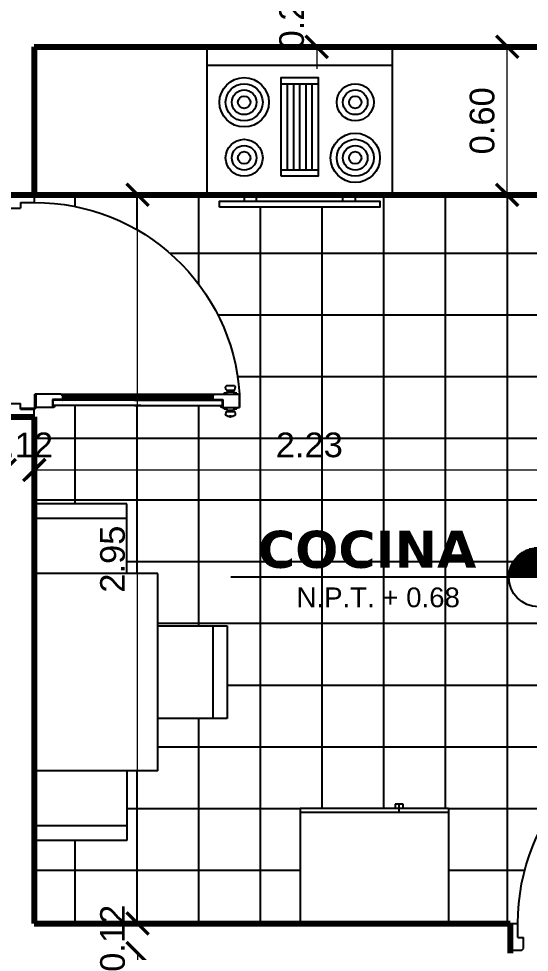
# Model space of a CAD drawing. Header units: inches. Extents: x 20.7 to 104.8, y 84.5 to 143.9.
# Drawn here: x 29.209 to 31.277, y 118.866 to 122.649 of the extents above; entities that cross this region are included whole.
import ezdxf

# ---------------------------------------------------------------- set-up
doc = ezdxf.new("R2010")
doc.units = ezdxf.units.IN
doc.header["$MEASUREMENT"] = 0
doc.linetypes.add('CONTINUA', pattern=[0])
for name, color, linetype in [('Auto', 6, 'Continuous'), ('Cotas', 60, 'Continuous'), ('Electrodomésticos', 34, 'Continuous'), ('Mobiliario', 2, 'Continuous'), ('Niveles', 86, 'Continuous'), ('Puertas', 1, 'Continuous'), ('Texto', 98, 'Continuous'), ('Textura piso', 8, 'Continuous')]:
    doc.layers.add(name, color=color, linetype=linetype)
doc.layers.add('Paredes', color=5, linetype='Continuous', lineweight=80)
doc.styles.get("Standard").update_dxf_attribs({"font": 'arial.ttf'})
doc.styles.add('style1', font='arial.ttf')
doc.dimstyles.new('Cotas', dxfattribs={"dimtxt": 0.1, "dimasz": 0.09, "dimexe": 0.2, "dimexo": 0.4, "dimgap": 0.05, "dimtad": 1, "dimzin": 0, "dimdsep": 46, "dimtxsty": 'Standard', "dimblk": 'ARCHTICK', "dimcen": 0.09, "dimse1": 1, "dimse2": 1, "dimclrd": 60, "dimclre": 256, "dimadec": 0, "dimazin": 0, "dimtfac": 1, "dimtix": 1, "dimtofl": 0, "dimtmove": 1, "dimatfit": 3, "dimfxl": 0, "dimtolj": 1, "dimtzin": 0, "dimlwd": 9, "dimarcsym": 0})

# ---------------------------------------------------------------- blocks, each defined once
blk = doc.blocks.new('Range-Oven - 30 in top')
for p, q in [((0, -3), (30, -3)), ((12, -6), (18, -6)), ((13, -19.999996), (13, -6)), ((14, -6), (14, -19.999996)), ((15, -19.999996), (15, -6)), ((16, -6), (16, -19.999996)), ((17, -19.999996), (17, -6)), ((18, -19.999996), (12, -19.999996)), ((6.000000000000004, -23.999996), (6.000000000000004, -24.999996)), ((8.000000000000004, -24.999996), (8.000000000000004, -23.999996)), ((22, -24.999996), (22, -23.999996)), ((24, -23.999996), (24, -24.999996))]:
    blk.add_line(p, q)
for points in [[(0, -23.999996), (0, 0), (30, 0), (30, -23.999996)], [(12, -20.999996), (12, -5), (18, -5), (18, -20.999996)], [(2.000000000000004, -25.999996), (2.000000000000004, -24.999996), (28, -24.999996), (28, -25.999996)]]:
    blk.add_lwpolyline(points, close=True)
for centre, radius in [((6.000000000000004, -9.0000002), 4), ((6.000000000000004, -9.0000002), 3), ((24, -9.0000002), 3), ((6.000000000000004, -9.0000002), 2), ((24, -9.0000002), 2), ((6.000000000000004, -9.0000002), 1), ((24, -9.0000002), 1), ((6.000000000000004, -18), 3), ((24, -18), 4), ((24, -18), 3), ((6.000000000000004, -18), 2), ((24, -18), 2), ((6.000000000000004, -18), 1), ((24, -18), 1)]:
    blk.add_circle(centre, radius)
blk = doc.blocks.new('Refrigerator-2 door - 36 in top')
for p, q in [((0, -26.999999), (36, -26.999999)), ((12, -26.999999), (12, -28.999999)), ((11, -27.999999), (11, -28.999999)), ((11, -28.999999), (13, -28.999999)), ((13, -28.999999), (13, -27.999999))]:
    blk.add_line(p, q)
blk.add_lwpolyline([(0, -27.999999), (0, 0), (36, 0), (36, -27.999999)], close=True)
blk = doc.blocks.new('mesa2')
at = {"layer": 'Mobiliario'}
for p, q in [((52.04697599879109, 29.69396591376808), (52.04697599879109, 29.97551591376809)), ((52.04697599879109, 29.97551591376809), (52.42237599879109, 29.97551591376809)), ((52.42237599879109, 29.97551591376809), (52.42237599879109, 29.69396591376808)), ((52.04697599879109, 29.9168141791588), (52.42237599879109, 29.9168141791588)), ((52.63467599879109, 29.69396591376808), (51.83467599879109, 29.69396591376808)), ((51.83467599879109, 29.69396591376808), (51.83467599879109, 29.19396591376808)), ((52.63467599879109, 29.69396591376808), (52.63467599879109, 29.19396591376808)), ((51.83467599879109, 29.56936591376809), (51.55312599879108, 29.56936591376809)), ((51.55312599879108, 29.56936591376809), (51.55312599879108, 29.19396591376808)), ((51.61182773340037, 29.56936591376809), (51.61182773340037, 29.19396591376808)), ((52.63467599879109, 29.56936591376809), (52.9162259987911, 29.56936591376809)), ((52.85752426418181, 29.56936591376809), (52.85752426418181, 29.19396591376808)), ((52.9162259987911, 29.56936591376809), (52.9162259987911, 29.19396591376808)), ((51.55312599879108, 29.19396591376808), (51.83467599879109, 29.19396591376808)), ((52.9162259987911, 29.19396591376808), (52.63467599879109, 29.19396591376808))]:
    blk.add_line(p, q, dxfattribs=at)
blk = doc.blocks.new('puerta2')
at = {"layer": 'Puertas'}
for p, q in [((150.3376989566191, 38.72223843111588), (150.3376989565512, 38.61423843005426)), ((150.3376989566191, 38.72223843111588), (150.3848409565614, 38.72223843018707)), ((150.3376989566191, 38.72223843111588), (150.3376989565512, 38.61423843005426)), ((150.3376989566191, 38.72223843111588), (150.3848409565614, 38.72223843018707)), ((150.3848409565614, 38.72223843018707), (150.3916989565334, 38.71538043060052)), ((150.3848409565614, 38.72223843018707), (150.3916989565334, 38.71538043060052)), ((150.3916989565334, 38.71538043060052), (150.3916989565117, 38.67039843122657)), ((150.3916989565334, 38.71538043060052), (150.3916989565117, 38.67039843122657)), ((151.190556956672, 38.72223842996501), (151.1836989566269, 38.71538043033505)), ((151.190556956672, 38.72223842996501), (151.1836989566269, 38.71538043033505)), ((151.1836989566269, 38.71538043033505), (151.1836989566052, 38.6703984309611)), ((151.1836989566269, 38.71538043033505), (151.1836989566052, 38.6703984309611)), ((151.2376989566142, 38.72223843089887), (151.190556956672, 38.72223842996501)), ((151.2376989566142, 38.72223843089887), (151.190556956672, 38.72223842996501)), ((151.2376989566142, 38.72223843089887), (151.2376989565462, 38.61423842983726)), ((151.2376989566142, 38.72223843089887), (151.2376989565462, 38.61423842983726)), ((150.3690189565731, 38.67039843009883), (150.3690189565052, 38.61423843081337)), ((150.3690189565731, 38.67039843009883), (150.3916989565117, 38.67039843122657)), ((150.3690189565731, 38.67039843009883), (150.3690189565052, 38.61423843081337)), ((150.3690189565731, 38.67039843009883), (150.3916989565117, 38.67039843122657)), ((150.3711789565139, 38.66823843078637), (150.3711789565381, 38.61423843118688)), ((150.3733389565468, 38.66823843115985), (150.3711789565139, 38.66823843078637)), ((150.3711789565139, 38.66823843078637), (150.3711789565381, 38.61423843118688)), ((150.3733389565468, 38.66823843115985), (150.3711789565139, 38.66823843078637)), ((150.3733389565468, 38.66823843115985), (150.3733389564547, 38.61423843156037)), ((150.3733389565468, 38.66823843115985), (150.3733389564547, 38.61423843156037)), ((151.2063789566602, 38.67039843022623), (151.1836989566052, 38.6703984309611)), ((151.2063789566602, 38.67039843022623), (151.1836989566052, 38.6703984309611)), ((151.2063789566602, 38.67039843022623), (151.2063789565923, 38.61423843094077)), ((151.2063789566602, 38.67039843022623), (151.2063789565923, 38.61423843094077)), ((150.3376989565512, 38.61423843005426), (150.3690189565052, 38.61423843081337)), ((150.3376989565512, 38.61423843005426), (150.3690189565052, 38.61423843081337)), ((150.3711789565381, 38.61423843118688), (150.3733389564547, 38.61423843156037)), ((150.3711789565381, 38.61423843118688), (150.3733389564547, 38.61423843156037)), ((150.3754989565119, 38.61207843038527), (150.3754989565361, 38.60991843069932)), ((150.3754989565119, 38.61207843038527), (150.4294989565209, 38.6120784304095)), ((150.3754989565119, 38.61207843038527), (150.3754989565361, 38.60991843069932)), ((150.3754989565119, 38.61207843038527), (150.4294989565209, 38.6120784304095)), ((150.4294989565452, 38.60991843072355), (150.3754989565361, 38.60991843069932)), ((150.4294989565452, 38.60991843072355), (150.3754989565361, 38.60991843069932)), ((150.3754989564786, 38.54090643132665), (150.3754989565604, 38.60775843101334)), ((150.429498956453, 38.6077584310376), (150.3754989565604, 38.60775843101334)), ((150.3754989565604, 38.60775843101334), (150.429498956453, 38.6077584310376)), ((150.3754989564786, 38.54090643132665), (150.3754989565604, 38.60775843101334)), ((150.429498956453, 38.6077584310376), (150.3754989565604, 38.60775843101334)), ((150.3754989565604, 38.60775843101334), (150.429498956453, 38.6077584310376)), ((150.4294989565452, 38.60991843072355), (150.4294989565209, 38.6120784304095)), ((150.4294989565452, 38.60991843072355), (150.4294989565209, 38.6120784304095)), ((150.4294989564798, 38.50661643051558), (150.429498956453, 38.6077584310376)), ((150.4294989564798, 38.50661643051558), (150.429498956453, 38.6077584310376)), ((151.2376989565462, 38.61423842983726), (151.2063789565923, 38.61423843094077)), ((151.2376989565462, 38.61423842983726), (151.2063789565923, 38.61423843094077)), ((150.4082769564752, 38.54090643117374), (150.3754989564786, 38.54090643132665)), ((150.4082769564752, 38.54090643117374), (150.3754989564786, 38.54090643132665)), ((150.3823569564533, 38.53874643073107), (150.3754989565029, 38.53874642977807)), ((150.3823569564533, 38.53874643073107), (150.3754989565029, 38.53874642977807)), ((150.382356956475, 38.53188843019149), (150.3823569564533, 38.53874643073107)), ((150.382356956475, 38.53188843019149), (150.3823569564533, 38.53874643073107)), ((150.3845169562099, 38.18285905120248), (150.3845169564862, 38.53874643110458)), ((150.3845169562698, 38.2082335345485), (150.3845169564862, 38.53874643110458)), ((150.3845169564862, 38.53874643110458), (150.4061169564666, 38.53874643111428)), ((150.4061169564666, 38.53874643111428), (150.3845169564862, 38.53874643110458)), ((150.3845169562099, 38.18285905120248), (150.3845169564862, 38.53874643110458)), ((150.3845169562698, 38.2082335345485), (150.3845169564862, 38.53874643110458)), ((150.3845169564862, 38.53874643110458), (150.4061169564666, 38.53874643111428)), ((150.4061169564666, 38.53874643111428), (150.3845169564862, 38.53874643110458)), ((150.4061169564561, 38.49975843128794), (150.4061169564666, 38.53874643111428)), ((150.4061169564561, 38.49975843128794), (150.4061169564666, 38.53874643111428)), ((150.4082769564891, 38.49975842979882), (150.4082769564752, 38.54090643117374)), ((150.4082769564891, 38.49975842979882), (150.4082769564752, 38.54090643117374)), ((150.4061169564561, 38.49975843128794), (150.4052597063923, 38.4989011804029)), ((150.4061169564561, 38.49975843128794), (150.4052597063923, 38.4989011804029)), ((150.4061169564616, 38.49804392975606), (150.4052597063923, 38.4989011804029)), ((150.4061169564616, 38.49804392975606), (150.4052597063923, 38.4989011804029)), ((150.4061169561903, 38.18285905121218), (150.4061169564616, 38.49804392975606)), ((150.4061169562502, 38.20823353455819), (150.4061169564616, 38.49804392975606)), ((150.4061169561903, 38.18285905121218), (150.4061169564616, 38.49804392975606)), ((150.4061169562502, 38.20823353455819), (150.4061169564616, 38.49804392975606)), ((150.4226409564347, 38.49975843088559), (150.4082769564891, 38.49975842979882)), ((150.4226409564347, 38.49975843088559), (150.4082769564891, 38.49975842979882)), ((150.4131228001399, 38.49975843104136), (150.4131227997845, 37.89133415609845)), ((150.4131228001399, 38.49975843104136), (150.4131227997845, 37.89133415609845)), ((150.419491358878, 38.49975842979944), (150.4194913584062, 37.89133415671917)), ((150.419491358878, 38.49975842979944), (150.4194913584062, 37.89133415671917)), ((150.4226409564347, 38.49975843088559), (150.4294989564798, 38.50661643051558)), ((150.4226409564347, 38.49975843088559), (150.4294989564798, 38.50661643051558)), ((150.4258597800136, 38.50297725446709), (150.4258597796573, 37.88811533329175)), ((150.4258597800136, 38.50297725446709), (150.4258597796573, 37.88811533329175)), ((150.4277137364567, 38.50483121124245), (150.4277137359652, 37.88626137638104)), ((150.4277137364567, 38.50483121124245), (150.4277137359652, 37.88626137638104)), ((150.4294989564798, 38.50661643051558), (150.4294989560513, 37.88447615635613)), ((150.4294989564798, 38.50661643051558), (150.4294989560513, 37.88447615635613)), ((150.3845169562698, 38.2082335345485), (150.3845169559935, 37.85234615650904)), ((150.3845169562698, 38.2082335345485), (150.3845169559935, 37.85234615650904)), ((150.3845169562099, 38.18285905120248), (150.3845169559935, 37.85234615650904)), ((150.3845169562099, 38.18285905120248), (150.3845169559935, 37.85234615650904)), ((150.4061169562502, 38.20823353455819), (150.4061169560952, 37.89304865601428)), ((150.4061169562502, 38.20823353455819), (150.4061169560952, 37.89304865601428)), ((150.4061169561903, 38.18285905121218), (150.4061169560952, 37.89304865601428)), ((150.4061169561903, 38.18285905121218), (150.4061169560952, 37.89304865601428)), ((150.4061169560952, 37.89304865601428), (150.4052597060314, 37.89219140699187)), ((150.4061169560952, 37.89304865601428), (150.4052597060314, 37.89219140699187)), ((150.4061169559843, 37.89133415634507), (150.4052597060314, 37.89219140699187)), ((150.4061169559843, 37.89133415634507), (150.4052597060314, 37.89219140699187)), ((150.4061169559843, 37.89133415634507), (150.4061169559739, 37.85234615651873)), ((150.4061169559843, 37.89133415634507), (150.4061169559739, 37.85234615651873)), ((150.4082769560172, 37.89133415671855), (150.408276956031, 37.85018615534364)), ((150.4226409560792, 37.89133415594268), (150.4082769560172, 37.89133415671855)), ((150.4082769560172, 37.89133415671855), (150.408276956031, 37.85018615534364)), ((150.4226409560792, 37.89133415594268), (150.4082769560172, 37.89133415671855)), ((150.4226409560792, 37.89133415594268), (150.4294989560513, 37.88447615635613)), ((150.4226409560792, 37.89133415594268), (150.4294989560513, 37.88447615635613)), ((150.4294989560513, 37.88447615635613), (150.4294989559617, 37.78333415583411)), ((150.4294989560513, 37.88447615635613), (150.4294989559617, 37.78333415583411)), ((150.359298956038, 37.83718971472116), (150.3499772589567, 37.83945351507029)), ((150.359298956038, 37.83718971472116), (150.3499772589567, 37.83945351507029)), ((150.359298956038, 37.83718971472116), (150.3592989559542, 37.8026570428876)), ((150.359298956038, 37.83718971472116), (150.3592989559542, 37.8026570428876)), ((150.371142871141, 37.84624837931411), (150.3754989559986, 37.84624837836029)), ((150.371142871141, 37.84624837931411), (150.3754989559986, 37.84624837836029)), ((150.3823569559605, 37.85234615613555), (150.3754989560102, 37.85234615518252)), ((150.3823569559605, 37.85234615613555), (150.3754989560102, 37.85234615518252)), ((150.408276956031, 37.85018615534364), (150.3754989560344, 37.85018615549657)), ((150.3754989560344, 37.85018615549657), (150.3754989559527, 37.78333415580988)), ((150.408276956031, 37.85018615534364), (150.3754989560344, 37.85018615549657)), ((150.3754989560344, 37.85018615549657), (150.3754989559527, 37.78333415580988)), ((150.3823569560553, 37.85920415667515), (150.3823569559605, 37.85234615613555)), ((150.3823569560553, 37.85920415667515), (150.3823569559605, 37.85234615613555)), ((150.3845169559935, 37.85234615650904), (150.4061169559739, 37.85234615651873)), ((150.4061169559739, 37.85234615651873), (150.3845169559935, 37.85234615650904)), ((150.3845169559935, 37.85234615650904), (150.4061169559739, 37.85234615651873)), ((150.4061169559739, 37.85234615651873), (150.3845169559935, 37.85234615650904)), ((150.4338550408652, 37.84624837929333), (150.4294989560076, 37.84624837838452)), ((150.4338550408652, 37.84624837929333), (150.4294989560076, 37.84624837838452)), ((150.4456989559593, 37.8371897128973), (150.4568563602184, 37.83945351567991)), ((150.4456989559593, 37.8371897128973), (150.4568563602184, 37.83945351567991)), ((150.4456989559593, 37.8371897128973), (150.4456989559919, 37.80265704292637)), ((150.4456989559593, 37.8371897128973), (150.4456989559919, 37.80265704292637)), ((150.3411757297816, 37.82361636500198), (150.3382263801992, 37.82361636481385)), ((150.3411757297816, 37.82361636500198), (150.3382263801992, 37.82361636481385)), ((150.3382263801992, 37.82361636481385), (150.3382263801439, 37.81623039191818)), ((150.3382263801992, 37.82361636481385), (150.3382263801439, 37.81623039191818)), ((150.3382263801439, 37.81623039191818), (150.3411757297264, 37.81623039210631)), ((150.3382263801439, 37.81623039191818), (150.3411757297264, 37.81623039210631)), ((150.3411757297087, 37.83134246062759), (150.3411757297994, 37.80850429648069)), ((150.3411757297087, 37.83134246062759), (150.3411757297994, 37.80850429648069)), ((150.3411757297264, 37.81623039210631), (150.3411757297816, 37.82361636500198)), ((150.3411757297264, 37.81623039210631), (150.3411757297816, 37.82361636500198)), ((150.3592989559542, 37.8026570428876), (150.3499772590375, 37.8003932408868)), ((150.3592989559542, 37.8026570428876), (150.3499772590375, 37.8003932408868)), ((150.3592989560381, 37.83007694344041), (150.3653739559634, 37.83007694274465)), ((150.3592989560381, 37.83007694344041), (150.3653739559634, 37.83007694274465)), ((150.3592989559542, 37.80976981416836), (150.3653739559959, 37.8097698134726)), ((150.3592989559542, 37.80976981416836), (150.3653739559959, 37.8097698134726)), ((150.3653739559634, 37.83007694274465), (150.3653739559959, 37.8097698134726)), ((150.3653739559634, 37.83007694274465), (150.3653739559959, 37.8097698134726)), ((150.4456989559594, 37.83007694347921), (150.439623956034, 37.83007694417497)), ((150.439623956034, 37.83007694417497), (150.4396239559501, 37.80976981304025)), ((150.4456989559594, 37.83007694347921), (150.439623956034, 37.83007694417497)), ((150.439623956034, 37.83007694417497), (150.4396239559501, 37.80976981304025)), ((150.4456989559918, 37.80976981420713), (150.4396239559501, 37.80976981304025)), ((150.4456989559918, 37.80976981420713), (150.4396239559501, 37.80976981304025)), ((150.4456989559919, 37.80265704292637), (150.4568563601829, 37.80039324149642)), ((150.4456989559919, 37.80265704292637), (150.4568563601829, 37.80039324149642)), ((150.4656578894565, 37.83134246008605), (150.4656578894309, 37.80850429780179)), ((150.4656578894565, 37.83134246008605), (150.4656578894309, 37.80850429780179)), ((150.3711428710483, 37.7935983783542), (150.3754989560223, 37.79359837926302)), ((150.3711428710483, 37.7935983783542), (150.3754989560223, 37.79359837926302)), ((150.4294989559617, 37.78333415583411), (150.3754989559527, 37.78333415580988)), ((150.3754989559527, 37.78333415580988), (150.4294989559617, 37.78333415583411)), ((150.4294989559617, 37.78333415583411), (150.3754989559527, 37.78333415580988)), ((150.3754989559527, 37.78333415580988), (150.4294989559617, 37.78333415583411)), ((150.4338550408889, 37.79359837833343), (150.4294989560313, 37.79359837928725)), ((150.4338550408889, 37.79359837833343), (150.4294989560313, 37.79359837928725))]:
    blk.add_line(p, q, dxfattribs=at)
at = {"layer": 'Puertas', "extrusion": (0, 0, -0.9999999999999999)}
blk.add_ellipse((150.373338956479, 38.61207843001178), major_axis=(0.001527350648308001, 0.001527350648308002), ratio=0.9999999999767395, start_param=-1.570796326554149, end_param=4.712388980625438, dxfattribs=at)
blk.add_ellipse((150.373338956479, 38.61207843001178), major_axis=(0.001527350648308001, 0.001527350648308002), ratio=0.9999999999767395, start_param=-1.570796326554149, end_param=4.712388980625438, dxfattribs=at)
at = {"layer": 'Puertas', "extrusion": (0, 0, -1)}
for centre, major_axis, ratio, start_param, end_param in [((150.3769181847156, 38.61113249054717), (-0.58652144871602, 0.5865214487160199), 0.9999999999999403, 2.352449978641211, 3.863557218504373), ((150.3823569564533, 38.53874643073107), (0.004849338308332562, 0.004849338308332563), 0.9999999999942492, 2.356194490841163, 3.926990817645954), ((150.3823569564533, 38.53874643073107), (0.004849338308332562, 0.004849338308332563), 0.9999999999942492, 2.356194490841163, 3.926990817645954), ((150.3493138688595, 37.83134245987094), (0.00575453332861223, 0.005754533328612231), 0.9999999999948769, 3.92699081764332, 5.579393892327413), ((150.3493138688595, 37.83134245987094), (0.00575453332861223, 0.005754533328612231), 0.9999999999948769, 3.92699081764332, 5.579393892327413), ((150.3454666295598, 37.84629328616255), (-0.01815587231763262, 0.01815587231763261), 0.9999999999995853, 2.357943461526905, 3.039769674775514), ((150.3454666295598, 37.84629328616255), (-0.01815587231763262, 0.01815587231763261), 0.9999999999995853, 2.357943461526905, 3.039769674775514), ((150.3823569559605, 37.85234615613555), (-0.004849338308320128, 0.004849338308320127), 0.9999999999993776, 5.497787144437664, 7.068583471238364), ((150.3823569559605, 37.85234615613555), (-0.004849338308320128, 0.004849338308320127), 0.9999999999993776, 5.497787144437664, 7.068583471238364), ((150.4595312825093, 37.84629328546882), (-0.01815587231766264, 0.01815587231766264), 0.9999999999975573, 4.814211960656692, 5.496038173771555), ((150.4595312825093, 37.84629328546882), (-0.01815587231766264, 0.01815587231766264), 0.9999999999975573, 4.814211960656692, 5.496038173771555), ((150.4575197503056, 37.83134246084267), (-0.005754533328605528, 0.005754533328605528), 0.9999999999994889, 0.7037914162778904, 2.356194490846043), ((150.4575197503056, 37.83134246084267), (-0.005754533328605528, 0.005754533328605528), 0.9999999999994889, 0.7037914162778904, 2.356194490846043), ((150.3493138688339, 37.80850429758668), (-0.005754533328589555, 0.005754533328589554), 0.9999999999993721, 3.845384069867563, 5.49778714443927), ((150.3493138688339, 37.80850429758668), (-0.005754533328589555, 0.005754533328589554), 0.9999999999993721, 3.845384069867563, 5.49778714443927), ((150.3454666295206, 37.79355347217871), (-0.01815587231764991, 0.01815587231764991), 0.9999999999982497, 1.672619307066969, 2.354445520181), ((150.3454666295206, 37.79355347217871), (-0.01815587231764991, 0.01815587231764991), 0.9999999999982497, 1.672619307066969, 2.354445520181), ((150.4595312824701, 37.79355347148503), (-0.01815587231756552, 0.01815587231756551), 0.9999999999990699, 5.499536115114926, 6.181362328365851), ((150.4595312824701, 37.79355347148503), (-0.01815587231756552, 0.01815587231756551), 0.9999999999990699, 5.499536115114926, 6.181362328365851), ((150.45751975028, 37.80850429669581), (-0.005754533328603435, 0.005754533328603434), 0.9999999999983523, 2.356194490849403, 4.00859756552886), ((150.45751975028, 37.80850429669581), (-0.005754533328603435, 0.005754533328603434), 0.9999999999983523, 2.356194490849403, 4.00859756552886)]:
    blk.add_ellipse(centre, major_axis=major_axis, ratio=ratio, start_param=start_param, end_param=end_param, dxfattribs=at)
blk = doc.blocks.new('Nivel2')
at = {"layer": 'Niveles'}
for p, q in [((46.51201606576204, 32.29701402175791), (46.5120160657625, 32.69473170920693)), ((46.48810573882155, 32.61276785497065), (46.48810573882155, 32.49587286548248)), ((46.49307720991463, 32.61367550569499), (46.49307720991463, 32.49587286548248)), ((46.5120160657625, 32.61403904785762), (46.49549651235587, 32.61403904785762)), ((46.49804868100772, 32.61436782092354), (46.49804868100772, 32.49587286548248)), ((46.5030201521008, 32.6148485598039), (46.5030201521008, 32.49587286548248)), ((46.50799162319389, 32.6151202812359), (46.50799162319389, 32.49587286548248)), ((46.42347661461098, 32.57585353747091), (46.42347661461098, 32.49587286548248)), ((46.51201606576227, 32.57923875020591), (46.42665640569884, 32.57923875020591)), ((46.42844808570429, 32.58103468210751), (46.42844808570429, 32.49587286548248)), ((46.51201606576227, 32.584210221299), (46.43181223873874, 32.584210221299)), ((46.43341955679738, 32.58564330092971), (46.43341955679738, 32.49587286548248)), ((46.5120160657625, 32.58918169239208), (46.43765475107101, 32.58918169239208)), ((46.43839102789046, 32.58976373884214), (46.43839102789046, 32.49587286548248)), ((46.44336249898355, 32.59345785444301), (46.44336249898355, 32.49587286548248)), ((46.5120160657625, 32.59415316348517), (46.44436161042948, 32.59415316348517)), ((46.44833397007663, 32.59677248387103), (46.44833397007663, 32.49587286548248)), ((46.5120160657625, 32.59912463457825), (46.45222296849805, 32.59912463457825)), ((46.45330544116972, 32.59974396281867), (46.45330544116972, 32.49587286548248)), ((46.4582769122628, 32.60240101051007), (46.4582769122628, 32.49587286548248)), ((46.5120160657625, 32.60409610567145), (46.46177790710907, 32.60409610567145)), ((46.46324838335589, 32.6047666460881), (46.46324838335589, 32.49587286548248)), ((46.46821985444898, 32.60685950511296), (46.46821985444898, 32.49587286548248)), ((46.47319132554229, 32.60869476871365), (46.47319132554229, 32.49587286548248)), ((46.5120160657625, 32.60906757676454), (46.47429207287131, 32.60906757676454)), ((46.47816279663537, 32.6102848336994), (46.47816279663537, 32.49587286548248)), ((46.48313426772846, 32.6116398039588), (46.48313426772846, 32.49587286548248)), ((46.51201606576227, 32.539466981461), (46.40094989020052, 32.539466981461)), ((46.51201606576227, 32.54443845255408), (46.40303200245829, 32.54443845255408)), ((46.40359073023863, 32.54567335662929), (46.40359073023863, 32.49587286548248)), ((46.51201606576227, 32.54940992364717), (46.40538621203949, 32.54940992364717)), ((46.51201606576227, 32.55438139474025), (46.40803099805565, 32.55438139474025)), ((46.40856220133172, 32.5553156130322), (46.40856220133172, 32.49587286548248)), ((46.51201606576227, 32.55935286583345), (46.41098917895827, 32.55935286583345)), ((46.4135336724248, 32.56323279796762), (46.4135336724248, 32.49587286548248)), ((46.51201606576227, 32.56432433692654), (46.41428920988822, 32.56432433692654)), ((46.51201606576227, 32.56929580801962), (46.41796706889862, 32.56929580801962)), ((46.41850514351789, 32.56997988082443), (46.41850514351789, 32.49587286548248)), ((46.51201606576227, 32.57426727911271), (46.42206909130822, 32.57426727911271)), ((46.51201606576204, 32.49969521271608), (46.39276200099492, 32.49969521271608)), ((46.51201606576204, 32.50466668380917), (46.39302526333994, 32.50466668380917)), ((46.51201606576204, 32.50963815490226), (46.39349746338665, 32.50963815490226)), ((46.39364778805246, 32.51087596962414), (46.39364778805246, 32.49587286548248)), ((46.51201606576204, 32.51460962599545), (46.39418111293683, 32.51460962599545)), ((46.51201606576204, 32.51958109708854), (46.39507992055472, 32.51958109708854)), ((46.51201606576204, 32.52455256818163), (46.39619889538174, 32.52455256818163)), ((46.51201606576227, 32.52952403927471), (46.39754449372684, 32.52952403927471)), ((46.39861925914555, 32.53298494641316), (46.39861925914555, 32.49587286548248)), ((46.51201606576227, 32.53449551036791), (46.3991248189627, 32.53449551036791)), ((46.72324268927422, 32.49587286548225), (45.26622200745089, 32.4958728654823)), ((46.63132583827154, 32.494723741623), (46.51201606576204, 32.494723741623)), ((46.63117428251324, 32.48975227052991), (46.51201606576204, 32.48975227052991)), ((46.63081467001619, 32.48478079943671), (46.51201606576204, 32.48478079943671)), ((46.63024510228227, 32.47980932834363), (46.51201606576204, 32.47980932834363)), ((46.62946252475761, 32.47483785725054), (46.51201606576204, 32.47483785725054)), ((46.62846264293374, 32.46986638615746), (46.51201606576204, 32.46986638615746)), ((46.62723979981796, 32.46489491506426), (46.51201606576204, 32.46489491506426)), ((46.51296309428697, 32.49587286548248), (46.51296309428697, 32.3765613176807)), ((46.51793456538029, 32.49587286548248), (46.51793456538029, 32.37670443986493)), ((46.52290603647337, 32.49587286548248), (46.52290603647337, 32.37705556522788)), ((46.52787750756646, 32.49587286548248), (46.52787750756646, 32.37761654655716)), ((46.53284897865954, 32.49587286548248), (46.53284897865954, 32.37839039001445)), ((46.53782044975263, 32.49587286548248), (46.53782044975263, 32.37938133759845)), ((46.54279192084572, 32.49587286548248), (46.54279192084572, 32.38059498796141)), ((46.5477633919388, 32.49587286548248), (46.5477633919388, 32.38203846394625)), ((46.55273486303189, 32.49587286548248), (46.55273486303189, 32.38372063924165)), ((46.55770633412497, 32.49587286548248), (46.55770633412497, 32.38565244233504)), ((46.56267780521829, 32.49587286548248), (46.56267780521829, 32.38784726454841)), ((46.56764927631137, 32.49587286548248), (46.56764927631137, 32.39032151217108)), ((46.57262074740446, 32.49587286548248), (46.57262074740446, 32.39309536373761)), ((46.57759221849754, 32.49587286548248), (46.57759221849754, 32.39619382809595)), ((46.58256368959063, 32.49587286548248), (46.58256368959063, 32.39964825805779)), ((46.58753516068371, 32.49587286548248), (46.58753516068371, 32.4034985800774)), ((46.5925066317768, 32.49587286548248), (46.5925066317768, 32.40779669910065)), ((46.59747810286989, 32.49587286548248), (46.59747810286989, 32.4126119351774)), ((46.60244957396297, 32.49587286548248), (46.60244957396297, 32.41804020590856)), ((46.60742104505628, 32.49587286548248), (46.60742104505628, 32.42422070412086)), ((46.61239251614937, 32.49587286548248), (46.61239251614937, 32.43136929573969)), ((46.61736398724246, 32.49587286548248), (46.61736398724246, 32.43985538837338)), ((46.62233545833554, 32.49587286548248), (46.62233545833554, 32.45042207974526)), ((46.62730692942863, 32.49587286548248), (46.62730692942863, 32.46514569416907)), ((46.62578680626642, 32.45992344397117), (46.51201606576204, 32.45992344397117)), ((46.62409471158888, 32.45495197287809), (46.51201606576204, 32.45495197287809)), ((46.62215249595737, 32.449980501785), (46.51201606576204, 32.449980501785)), ((46.61994665740461, 32.4450090306918), (46.51201606576204, 32.4450090306918)), ((46.61746065272017, 32.44003755959871), (46.51201606576204, 32.44003755959871)), ((46.61467413010972, 32.43506608850563), (46.51201606576204, 32.43506608850563)), ((46.61156185614389, 32.43009461741254), (46.51201606576204, 32.43009461741254)), ((46.60809217902782, 32.42512314631946), (46.51201606576204, 32.42512314631946)), ((46.60422476192501, 32.42015167522626), (46.51201606576204, 32.42015167522626)), ((46.59990711596787, 32.41518020413317), (46.51201606576204, 32.41518020413317)), ((46.59506905315446, 32.41020873304009), (46.51201606576204, 32.41020873304009)), ((46.58961329299107, 32.405237261947), (46.51201606576204, 32.405237261947)), ((46.58339834355455, 32.4002657908538), (46.51201606576204, 32.4002657908538)), ((46.57620405873898, 32.39529431976072), (46.51201606576204, 32.39529431976072)), ((46.56765181193553, 32.39032284866763), (46.51201606576204, 32.39032284866763)), ((46.5569731899195, 32.38535137757454), (46.51201606576204, 32.38535137757454)), ((46.54197468260371, 32.38037990648146), (46.51201606576204, 32.38037990648146))]:
    blk.add_line(p, q, dxfattribs=at)
blk.add_circle((46.51201606576204, 32.49587286548236), 0.1193153062346656, dxfattribs=at)
blk = doc.blocks.new('_ArchTick')
at = {"color": 0, "linetype": 'ByBlock', "const_width": 0.15}
blk.add_lwpolyline([(-0.5, -0.5), (0.5, 0.5)], dxfattribs=at)
blk = doc.blocks.new('*D382')
at = {"layer": 'Cotas', "color": 60, "linetype": 'CONTINUA', "lineweight": 9, "transparency": 16777216}
blk.add_line((31.18720332041971, 121.9352077933319), (31.18720332041971, 122.5352077933319), dxfattribs=at)
at = {"layer": 'Defpoints', "color": 0, "transparency": 16777216}
for p in [(31.18720332041971, 122.5352077933319), (31.18720332041971, 122.5352077933319), (31.18720332041971, 121.9352077933319)]:
    blk.add_point(p, dxfattribs=at)
at = {"layer": 'Cotas', "color": 60, "lineweight": 9, "transparency": 16777216, "xscale": 0.09, "yscale": 0.09, "zscale": 0.09}
for p, rotation in [((31.18720332041971, 122.5352077933319), 90), ((31.18720332041971, 121.9352077933319), 270)]:
    blk.add_blockref('_ArchTick', p, dxfattribs=dict(at, rotation=rotation))
at = {"layer": 'Cotas', "color": 0, "transparency": 16777216, "insert": (31.08614602164752, 122.2352077933319), "char_height": 0.1, "attachment_point": 5, "rotation": 90}
blk.add_mtext('\\A1;0.60', dxfattribs=at)
blk = doc.blocks.new('*D383')
at = {"layer": 'Cotas', "color": 60, "linetype": 'CONTINUA', "lineweight": 9, "transparency": 16777216}
blk.add_line((29.27195770037072, 120.8202160939041), (31.49967837203145, 120.8202160939041), dxfattribs=at)
at = {"layer": 'Defpoints', "color": 0, "transparency": 16777216}
for p in [(29.27195770037072, 120.8202160939042), (31.49967837203145, 120.8202160939041), (31.49967837203145, 120.8202160939041)]:
    blk.add_point(p, dxfattribs=at)
at = {"layer": 'Cotas', "color": 60, "lineweight": 9, "transparency": 16777216, "xscale": 0.09, "yscale": 0.09, "zscale": 0.09, "rotation": 180}
blk.add_blockref('_ArchTick', (29.27195770037072, 120.8202160939041), dxfattribs=at)
at = {"layer": 'Cotas', "color": 60, "lineweight": 9, "transparency": 16777216, "xscale": 0.09, "yscale": 0.09, "zscale": 0.09}
blk.add_blockref('_ArchTick', (31.49967837203145, 120.8202160939041), dxfattribs=at)
at = {"layer": 'Cotas', "color": 0, "transparency": 16777216, "insert": (30.38581803620109, 120.9213074990883), "char_height": 0.1, "attachment_point": 5}
blk.add_mtext('\\A1;2.23', dxfattribs=at)
blk = doc.blocks.new('*D384')
at = {"layer": 'Cotas', "color": 60, "linetype": 'CONTINUA', "lineweight": 9, "transparency": 16777216}
blk.add_line((29.69031118188292, 118.9825478319091), (29.69031118188292, 121.9352077933319), dxfattribs=at)
at = {"layer": 'Defpoints', "color": 0, "transparency": 16777216}
for p in [(29.69031118188292, 121.9352077933319), (29.69031118188292, 121.9352077933319), (29.69031118188292, 118.9825478319091)]:
    blk.add_point(p, dxfattribs=at)
at = {"layer": 'Cotas', "color": 60, "lineweight": 9, "transparency": 16777216, "xscale": 0.09, "yscale": 0.09, "zscale": 0.09}
for p, rotation in [((29.69031118188292, 121.9352077933319), 90), ((29.69031118188292, 118.9825478319091), 270)]:
    blk.add_blockref('_ArchTick', p, dxfattribs=dict(at, rotation=rotation))
at = {"layer": 'Cotas', "color": 0, "transparency": 16777216, "insert": (29.58925388311073, 120.4588778126205), "char_height": 0.1, "attachment_point": 5, "rotation": 90}
blk.add_mtext('\\A1;2.95', dxfattribs=at)
blk = doc.blocks.new('*D290')
at = {"layer": 'Cotas', "color": 60, "linetype": 'CONTINUA', "lineweight": 9, "transparency": 16777216}
for p, q in [((30.4156906686306, 122.7852077933319), (30.4156906686306, 122.8752077933319)), ((30.4156906686306, 122.5352077933319), (30.4156906686306, 122.4452077933319))]:
    blk.add_line(p, q, dxfattribs=at)
at = {"layer": 'Defpoints', "color": 0, "transparency": 16777216}
for p in [(30.4156906686306, 122.7852077933319), (30.4156906686306, 122.7852077933319), (30.4156906686306, 122.5352077933319)]:
    blk.add_point(p, dxfattribs=at)
at = {"layer": 'Cotas', "color": 60, "lineweight": 9, "transparency": 16777216, "xscale": 0.09, "yscale": 0.09, "zscale": 0.09}
for p, rotation in [((30.4156906686306, 122.7852077933319), 270), ((30.4156906686306, 122.5352077933319), 90)]:
    blk.add_blockref('_ArchTick', p, dxfattribs=dict(at, rotation=rotation))
at = {"layer": 'Cotas', "color": 0, "transparency": 16777216, "insert": (30.31463336985841, 122.6602077933319), "char_height": 0.1, "attachment_point": 5, "rotation": 90}
blk.add_mtext('\\A1;0.25', dxfattribs=at)
blk = doc.blocks.new('*D292')
at = {"layer": 'Cotas', "color": 60, "linetype": 'CONTINUA', "lineweight": 9, "transparency": 16777216}
for p, q in [((29.69031118188292, 118.9825478319091), (29.69031118188292, 119.0725478319091)), ((29.69031118188292, 118.8625478319091), (29.69031118188292, 118.7725478319091))]:
    blk.add_line(p, q, dxfattribs=at)
at = {"layer": 'Defpoints', "color": 0, "transparency": 16777216}
for p in [(29.69031118188292, 118.9825478319091), (29.69031118188292, 118.8625478319091), (29.69031118188292, 118.8625478319091)]:
    blk.add_point(p, dxfattribs=at)
at = {"layer": 'Cotas', "color": 60, "lineweight": 9, "transparency": 16777216, "xscale": 0.09, "yscale": 0.09, "zscale": 0.09}
for p, rotation in [((29.69031118188292, 118.9825478319091), 270), ((29.69031118188292, 118.8625478319091), 90)]:
    blk.add_blockref('_ArchTick', p, dxfattribs=dict(at, rotation=rotation))
at = {"layer": 'Cotas', "color": 0, "transparency": 16777216, "insert": (29.58925388311073, 118.9225478319091), "char_height": 0.1, "attachment_point": 5, "rotation": 90}
blk.add_mtext('\\A1;0.12', dxfattribs=at)
blk = doc.blocks.new('*D399')
at = {"layer": 'Cotas', "color": 60, "linetype": 'CONTINUA', "lineweight": 9, "transparency": 16777216}
for p, q in [((29.15195770037072, 120.8202160939041), (29.06195770037072, 120.8202160939041)), ((29.27195770037072, 120.8202160939041), (29.36195770037072, 120.8202160939041))]:
    blk.add_line(p, q, dxfattribs=at)
at = {"layer": 'Defpoints', "color": 0, "transparency": 16777216}
for p in [(29.15195770037072, 120.8202160939041), (29.15195770037072, 120.8202160939041), (29.27195770037072, 120.8202160939041)]:
    blk.add_point(p, dxfattribs=at)
at = {"layer": 'Cotas', "color": 60, "lineweight": 9, "transparency": 16777216, "xscale": 0.09, "yscale": 0.09, "zscale": 0.09}
blk.add_blockref('_ArchTick', (29.15195770037072, 120.8202160939041), dxfattribs=at)
at = {"layer": 'Cotas', "color": 60, "lineweight": 9, "transparency": 16777216, "xscale": 0.09, "yscale": 0.09, "zscale": 0.09, "rotation": 180}
blk.add_blockref('_ArchTick', (29.27195770037072, 120.8202160939041), dxfattribs=at)
at = {"layer": 'Cotas', "color": 0, "transparency": 16777216, "insert": (29.21195770037072, 120.9212733926763), "char_height": 0.1, "attachment_point": 5}
blk.add_mtext('\\A1;0.12', dxfattribs=at)

msp = doc.modelspace()

# ---------------------------------------------------------------- hatches: boundary and pattern name
at = {"layer": 'Textura piso'}
h = msp.add_hatch(dxfattribs=at)
h.set_pattern_fill('ANSI37', color=256, scale=2, angle=315, style=0)
h.set_pattern_definition([(0, (0.1879038295239752, -18.05128980169419), (6.938893903907228e-17, 0.25), []), (90, (0.1879038295239752, -18.05128980169419), (-0.25, 6.938893903907228e-17), [])])
edge = h.paths.add_edge_path()
edge.add_line((30.9496783720314, 119.4492144819094), (30.9496783720314, 118.9825478319091))
edge.add_line((30.94967837203139, 118.9825478319091), (31.19967837203143, 118.9825478319091))
edge.add_line((31.19967837203144, 118.9825478319091), (31.23099837157504, 118.9825478313475))
edge.add_ellipse((32.06045914386209, 118.9856537717411), major_axis=(0.5865214487160271, -0.5865214487160273), ratio=0.9999999999999237, start_angle=138.6344774723958, end_angle=225.2145447082184, ccw=False)
edge.add_line((32.00787837814066, 119.8134521064542), (32.06187837262503, 119.8134521064784))
edge.add_line((32.06187837262502, 119.8134521064784), (32.06187837261245, 119.8031878830253))
edge.add_line((32.06187837261245, 119.8031878830252), (32.06623445731198, 119.803187883934))
edge.add_ellipse((32.09191069905712, 119.8032327901095), major_axis=(0.0181558723177241, -0.01815587231772411), ratio=0.9999999999941596, start_angle=225.1002086002542, end_angle=264.1659729730101)
edge.add_line((32.07200337211351, 119.7870164488156), (32.0780783726062, 119.7870164481199))
edge.add_line((32.0780783726062, 119.7870164481199), (32.07807837262347, 119.7941292194006))
edge.add_line((32.07807837262347, 119.7941292194007), (32.08740006750432, 119.7963930209071))
edge.add_ellipse((32.08806345974376, 119.7882819647016), major_axis=(0.005754533328595463, -0.005754533328595463), ratio=0.999999999998392, start_angle=44.99999996237722, end_angle=139.6757221896236, ccw=False)
edge.add_line((32.09620159877825, 119.7882819647965), (32.09620159880896, 119.780555870182))
edge.add_line((32.09620159880895, 119.780555870182), (32.09967837203143, 119.7805558704037))
edge.add_line((32.09967837203145, 119.7805558704037), (32.09967837203145, 119.9120651218638))
edge.add_line((32.09967837203145, 119.9120651218638), (31.49967837203145, 119.9120651218638))
edge.add_line((31.49967837203144, 119.9120651218638), (31.49967837203144, 121.9352077933319))
edge.add_line((31.49967837203144, 121.9352077933319), (30.57195780037075, 121.9352077933319))
edge.add_line((30.57195780037075, 121.9352077933319), (30.57195780037075, 121.9102077891652))
edge.add_line((30.57195780037075, 121.9102077891652), (30.67195781703742, 121.9102077891652))
edge.add_line((30.67195781703742, 121.9102077891652), (30.67195781703742, 121.8852077849986))
edge.add_line((30.67195781703742, 121.8852077849986), (30.02195770870408, 121.8852077849986))
edge.add_line((30.02195770870408, 121.8852077849986), (30.02195770870408, 121.9102077891652))
edge.add_line((30.02195770870408, 121.9102077891652), (30.12195772537075, 121.9102077891652))
edge.add_line((30.12195772537075, 121.9102077891652), (30.12195772537075, 121.9352077933319))
edge.add_line((30.12195772537073, 121.9352077933319), (29.27195770037075, 121.9352077933319))
edge.add_line((29.27195770037076, 121.9352077933319), (29.27195769926725, 121.9038877937833))
edge.add_ellipse((29.27506363966084, 121.0744270214963), major_axis=(0.5865214487160271, 0.5865214487160272), ratio=0.9999999999999234, start_angle=-41.365522527604185, end_angle=45.21454470821851, ccw=False)
edge.add_line((30.10286197437391, 121.1270077872178), (30.10286197439814, 121.0730077927334))
edge.add_line((30.10286197439814, 121.0730077927334), (30.09259775094499, 121.0730077927459))
edge.add_line((30.09259775094499, 121.0730077927459), (30.0925977518538, 121.0686517080464))
edge.add_ellipse((30.09264265802931, 121.0429754663013), major_axis=(0.01815587231772411, 0.0181558723177241), ratio=0.9999999999941593, start_angle=45.10020860025428, end_angle=84.1659729730101)
edge.add_line((30.07642631673542, 121.0628827932449), (30.07642631603966, 121.0568077927522))
edge.add_line((30.07642631603967, 121.0568077927522), (30.08353908732042, 121.0568077927349))
edge.add_line((30.0835390873204, 121.0568077927349), (30.08580288882679, 121.0474860978541))
edge.add_ellipse((30.07769183262134, 121.0468227056146), major_axis=(0.005754533328595463, 0.005754533328595463), ratio=0.999999999998392, start_angle=224.9999999623772, end_angle=319.67572218962357, ccw=False)
edge.add_line((30.07769183271623, 121.0386845665801), (30.06996573810171, 121.0386845665494))
edge.add_line((30.06996573810171, 121.0386845665494), (30.06996573828984, 121.0357352169246))
edge.add_line((30.06996573828984, 121.0357352169246), (30.06257976539416, 121.0357352169799))
edge.add_line((30.06257976539416, 121.0357352169798), (30.06257976520604, 121.0386845665201))
edge.add_line((30.06257976520604, 121.0386845665201), (30.05485367049704, 121.0386845664894))
edge.add_ellipse((30.05485367033708, 121.0468227056402), major_axis=(0.005754533328616032, -0.005754533328616033), ratio=0.9999999999957939, start_angle=220.3242777285424, end_angle=314.99999996241075, ccw=False)
edge.add_line((30.04674261502858, 121.047486095288), (30.04900641548687, 121.0568077928187))
edge.add_line((30.04900641548686, 121.0568077928187), (30.0561191867676, 121.0568077928015))
edge.add_line((30.05611918676762, 121.0568077928014), (30.05611918746338, 121.0628827920801))
edge.add_ellipse((30.03990284404547, 121.0429754663405), major_axis=(0.0181558723177967, -0.0181558723177967), ratio=0.9999999999927759, start_angle=95.83402694349391, end_angle=134.8997913238215)
edge.add_line((30.03994775089392, 121.0686517079745), (30.03994775184773, 121.0730077928103))
edge.add_line((30.03994775184773, 121.0730077928103), (30.0338499738731, 121.0730077928178))
edge.add_ellipse((30.03384997407247, 121.0798657927412), major_axis=(0.004849338308329011, 0.004849338308329008), ratio=0.9999999999972687, start_angle=134.9999999619295, end_angle=224.9999999625015, ccw=False)
edge.add_line((30.02609727276136, 121.0820257927793), (29.70333707900552, 121.0820257929906))
edge.add_line((29.70333707900554, 121.0820257929906), (29.67796259565952, 121.0820257930505))
edge.add_line((29.67796259565952, 121.0820257930505), (29.35520240079087, 121.0820257932618))
edge.add_ellipse((29.34744969947694, 121.079865793234), major_axis=(0.004849338308339668, -0.004849338308339668), ratio=0.9999999999939091, start_angle=314.9999999622488, end_angle=404.9999999628946)
edge.add_line((29.3452896988772, 121.0721130916902), (29.34528969888137, 121.0730077932593))
edge.add_line((29.34528969888137, 121.0730077932593), (29.27843769919468, 121.0730077933411))
edge.add_line((29.27843769919468, 121.0730077933411), (29.27600178309028, 121.0697914639294))
edge.add_ellipse((29.27411770019624, 121.0708477932597), major_axis=(0.001527350648306225, -0.001527350648306225), ratio=0.9999999999790654, start_angle=2.6648194761946797e-10, end_angle=15.722407839429593, ccw=False)
edge.add_line((29.27386543017971, 121.0665277932836), (29.27195769939465, 121.0665277932859))
edge.add_line((29.27195769939465, 121.0665277932859), (29.27195770015375, 121.0352077933319))
edge.add_line((29.27195770015375, 121.0352077933319), (29.27195770019102, 120.6825478319091))
edge.add_line((29.27195770019104, 120.6825478319091), (29.64735770037073, 120.6825478319091))
edge.add_line((29.64735770037073, 120.6825478319091), (29.64735770037073, 120.4009978319091))
edge.add_line((29.64735770037073, 120.4009978319091), (29.77195770037072, 120.4009978319091))
edge.add_line((29.77195770037072, 120.4009978319091), (29.77195770037072, 120.1886978319091))
edge.add_line((29.77195770037072, 120.1886978319091), (30.05350770037073, 120.1886978319091))
edge.add_line((30.05350770037073, 120.1886978319091), (30.05350770037073, 119.8132978319091))
edge.add_line((30.05350770037073, 119.8132978319091), (29.77195770037072, 119.8132978319091))
edge.add_line((29.77195770037072, 119.8132978319091), (29.77195770037072, 119.6009978319091))
edge.add_line((29.77195770037072, 119.6009978319091), (29.64735770037073, 119.6009978319091))
edge.add_line((29.64735770037073, 119.6009978319091), (29.64735770037072, 119.3194478319091))
edge.add_line((29.64735770037073, 119.3194478319091), (29.27195770037072, 119.3194478319091))
edge.add_line((29.27195770037072, 119.3194478319091), (29.27195770037072, 118.9825478319091))
edge.add_line((29.27195770037072, 118.9825478319091), (30.34967837203141, 118.9825478319091))
edge.add_line((30.34967837203139, 118.9825478319091), (30.34967837203139, 119.4492144819094))
edge.add_line((30.34967837203139, 119.4492144819094), (30.73301170536473, 119.4492144819094))
edge.add_line((30.73301170536473, 119.4492144819094), (30.73301170536473, 119.4658811485761))
edge.add_line((30.73301170536473, 119.4658811485761), (30.76634503869806, 119.4658811485761))
edge.add_line((30.76634503869806, 119.4658811485761), (30.76634503869806, 119.4492144819094))
edge.add_line((30.76634503869806, 119.4492144819094), (30.94967837203139, 119.4492144819094))
h.paths.add_polyline_path([(30.13995352297497, 120.6113728749451), (31.12361705554716, 120.6113728749451), (31.12361705554716, 120.380127072393), (30.13995352297497, 120.380127072393)], flags=24)
h.paths.add_polyline_path([(30.31415813536523, 120.3641321780024), (31.00228910398733, 120.3641321780024), (31.00228910398733, 120.2424404999669), (30.31415813536523, 120.2424404999669)], flags=24)

# ---------------------------------------------------------------- linework, layer by layer
at = {"layer": 'Auto'}
for p, q in [((29.27195769939465, 121.0665277932859), (29.27564505084455, 121.0693204426114)), ((29.27564505084455, 121.0693204426114), (29.27843769919468, 121.0730077933411)), ((29.34744970042995, 121.0730077932836), (29.34528969888137, 121.0730077932593)), ((29.34744969947694, 121.079865793234), (29.34744969947862, 121.0820257932669)), ((30.03375987479438, 121.0730083846174), (30.03600997471145, 121.0730083846069)), ((30.03384997407247, 121.0798657927412), (30.03384997369898, 121.0820257927742))]:
    msp.add_line(p, q, dxfattribs=at)
at = {"layer": 'Paredes'}
for p, q in [((29.27195770037072, 122.5352077933319), (32.09967837203145, 122.5352077933319)), ((29.27195770037072, 122.5352077933319), (29.27195770037075, 121.9352077933319)), ((29.15195770037072, 121.9352077933319), (31.49967837203143, 121.9352077933319)), ((29.15195770037072, 121.0352077933319), (29.27195770037072, 121.0352077933319)), ((29.27195770037072, 121.0352077933319), (29.27195770037072, 118.9825478319091)), ((29.27195770037072, 118.9825478319091), (31.19967837203144, 118.9825478319091)), ((31.19967837203144, 118.9825478319091), (31.19967837203144, 118.8625478319091))]:
    msp.add_line(p, q, dxfattribs=at)

# ---------------------------------------------------------------- block references
msp.add_blockref('Nivel2', (-15.19846748493941, 87.88981983271344))
at = {"layer": 'Electrodomésticos', "xscale": 0.01666666666666572, "yscale": 0.01666666666666572, "zscale": 0.01666666666666572, "rotation": 180}
msp.add_blockref('Refrigerator-2 door - 36 in top', (30.94967837203139, 118.9825478319091), dxfattribs=at)
at = {"layer": 'Mobiliario', "xscale": 0.02500000416667092, "yscale": 0.02500000416667092, "zscale": 0.02500000416667092}
msp.add_blockref('Range-Oven - 30 in top', (29.97195770037074, 122.5352077933319), dxfattribs=at)
at = {"layer": 'Mobiliario', "rotation": 270}
msp.add_blockref('mesa2', (0.07799178660265227, 172.2356738307002), dxfattribs=at)
at = {"layer": 'Puertas'}
for p, rotation in [((67.88619613020796, -29.30249116321928), 90), ((182.4373773285777, 157.5967862622882), 180)]:
    msp.add_blockref('puerta2', p, dxfattribs=dict(at, rotation=rotation))

# ---------------------------------------------------------------- texts
at = {"layer": 'Niveles', "insert": (30.33415813536523, 120.3441321780024), "char_height": 0.08, "width": 0.7585048242221039, "attachment_point": 1, "style": 'style1'}
msp.add_mtext('N.P.T. + 0.68', dxfattribs=at)
at = {"layer": 'Texto', "insert": (30.17745352297497, 120.5738728749451), "char_height": 0.15, "width": 1.576978040754398, "attachment_point": 1}
msp.add_mtext('{\\fVerdana|b1|i0|c0|p34;COCINA}', dxfattribs=at)

# ---------------------------------------------------------------- dimensions: what is measured, and where the dimension line sits
at = {"layer": 'Cotas'}
for base, p1, p2, picture, middle in [((30.4156906686306, 122.7852077933319), (30.4156906686306, 122.5352077933319), (30.4156906686306, 122.7852077933319), '*D290', (30.31463336985841, 122.6602077933319)), ((31.18720332041971, 122.5352077933319), (31.18720332041971, 121.9352077933319), (31.18720332041971, 122.5352077933319), '*D382', (31.08614602164752, 122.2352077933319)), ((29.69031118188292, 121.9352077933319), (29.69031118188292, 118.9825478319091), (29.69031118188292, 121.9352077933319), '*D384', (29.58925388311073, 120.4588778126205)), ((29.69031118188292, 118.8625478319091), (29.69031118188292, 118.9825478319091), (29.69031118188292, 118.8625478319091), '*D292', (29.58925388311073, 118.9225478319091))]:
    dim = msp.add_linear_dim(base=base, p1=p1, p2=p2, angle=270, dimstyle='Cotas', dxfattribs=at)
    dim.commit()
    dim.dimension.update_dxf_attribs({"geometry": picture, "text_midpoint": middle})
for base, p1, p2, picture, middle in [((29.15195770037072, 120.8202160939041), (29.27195770037072, 120.8202160939041), (29.15195770037072, 120.8202160939041), '*D399', (29.21195770037072, 120.9212733926763)), ((31.49967837203145, 120.8202160939041), (29.27195770037072, 120.8202160939042), (31.49967837203145, 120.8202160939041), '*D383', (30.38581803620109, 120.9213074990883))]:
    dim = msp.add_linear_dim(base=base, p1=p1, p2=p2, dimstyle='Cotas', dxfattribs=at)
    dim.commit()
    dim.dimension.update_dxf_attribs({"geometry": picture, "text_midpoint": middle})

doc.saveas('drawing.dxf')
